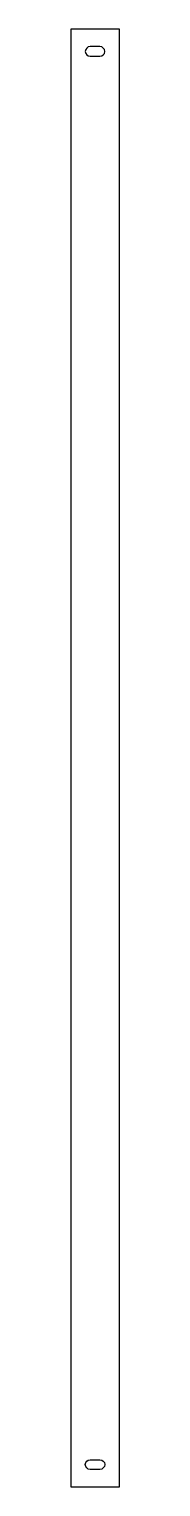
# Model space of a CAD drawing. Extents: x -1083 to -1033, y 612 to 2115.
import ezdxf

# ---------------------------------------------------------------- set-up
doc = ezdxf.new("R2010")
doc.units = 0

msp = doc.modelspace()

# ---------------------------------------------------------------- linework, layer by layer
at = {"layer": '1'}
msp.add_lwpolyline([(-1036.2, 2114.6), (-1080.2, 2114.6), (-1083.2, 2114.6), (-1083.2, 611.6), (-1080.2, 611.6), (-1036.2, 611.6), (-1033.2, 611.6), (-1033.2, 2114.6)], close=True, dxfattribs=at)
for points in [[(-1053.2, 2096.6), (-1063.2, 2096.6, 1), (-1063.2, 2086.6), (-1053.2, 2086.6, 1)], [(-1053.2, 639.6, -1), (-1053.2, 629.6), (-1063.2, 629.6, -1), (-1063.2, 639.6)]]:
    msp.add_lwpolyline(points, format="xyb", close=True, dxfattribs=at)

doc.saveas('drawing.dxf')
